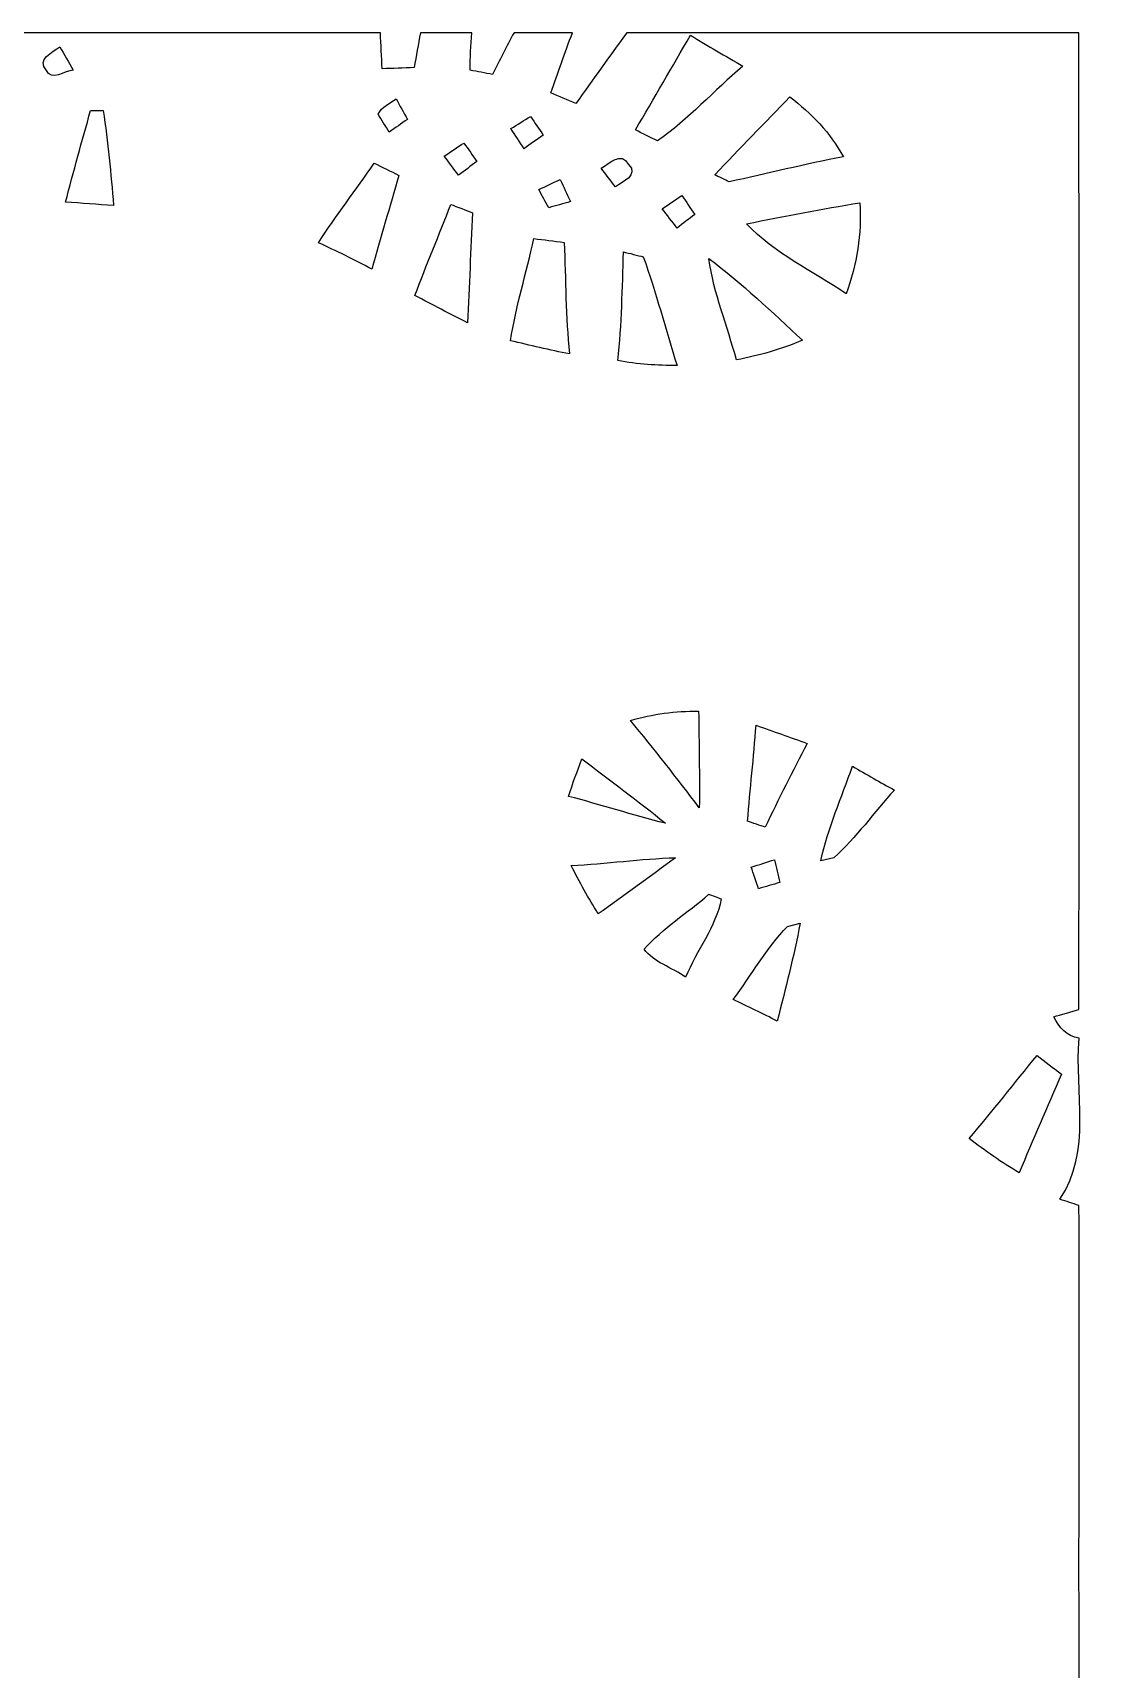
# Model space of a CAD drawing. Header units: centimetres. Extents: x -6.5 to 6.5, y -8.8 to 8.8.
# Drawn here: x 1.44 to 6.54, y 0.95 to 8.82 of the extents above; entities that cross this region are included whole.
import ezdxf

# ---------------------------------------------------------------- set-up
doc = ezdxf.new("R2010")
doc.units = ezdxf.units.CM
doc.header["$MEASUREMENT"] = 0
doc.layers.add('Camada 1', color=7, linetype='Continuous')

msp = doc.modelspace()

# ---------------------------------------------------------------- linework, layer by layer
at = {"layer": 'Camada 1'}
for points, knots in [([(-6.46077, 8.81944), (-6.46077, 8.81944), (-3.46816, 8.81944), (-3.46816, 8.81944), (-3.46816, 8.81944), (-3.55811, 8.75171), (-3.67595, 8.70338), (-3.71792, 8.59084), (-3.71792, 8.59084), (-3.55988, 8.61165), (-3.40571, 8.6547), (-3.24908, 8.68221), (-3.24908, 8.68221), (-3.2639, 8.72807), (-3.27942, 8.77393), (-3.29494, 8.81944), (-3.29494, 8.81944), (-3.29494, 8.81944), (0.53798, 8.81944), (0.53798, 8.81944), (0.53798, 8.81944), (0.53021, 8.78804), (0.52246, 8.75665), (0.51469, 8.72525), (0.51469, 8.72525), (0.68757, 8.72948), (0.86006, 8.73618), (1.03258, 8.7436), (1.03258, 8.7436), (0.96908, 8.76864), (0.90557, 8.79475), (0.84242, 8.81944), (0.84242, 8.81944), (0.84242, 8.81944), (3.11572, 8.81944), (3.11572, 8.81944), (3.11572, 8.81944), (3.11855, 8.76158), (3.12137, 8.70373), (3.1242, 8.64623), (3.1242, 8.64623), (3.17534, 8.64763), (3.2265, 8.6494), (3.278, 8.65152), (3.278, 8.65152), (3.28824, 8.70726), (3.29812, 8.76334), (3.30834, 8.81944), (3.30834, 8.81944), (3.30834, 8.81944), (3.55564, 8.81944), (3.55564, 8.81944), (3.55564, 8.81944), (3.54965, 8.75947), (3.54787, 8.6995), (3.54682, 8.63917), (3.54682, 8.63917), (3.58315, 8.63247), (3.6195, 8.62576), (3.65583, 8.61907), (3.65583, 8.61907), (3.68935, 8.68609), (3.7218, 8.75382), (3.75884, 8.81944), (3.75884, 8.81944), (3.75884, 8.81944), (4.04035, 8.81944), (4.04035, 8.81944), (4.04035, 8.81944), (4.0019, 8.72419), (3.9705, 8.62612), (3.93522, 8.52981), (3.93522, 8.52981), (3.9751, 8.51288), (4.01567, 8.49595), (4.05589, 8.47936), (4.05589, 8.47936), (4.13773, 8.59261), (4.21815, 8.70691), (4.30106, 8.81944), (4.30106, 8.81944), (4.30106, 8.81944), (6.47593, 8.81944), (6.47593, 8.81944), (6.47593, 8.81944), (6.477, 7.25346), (6.47629, 5.68713), (6.47629, 4.12114), (6.47629, 4.12114), (6.44596, 4.11232), (6.38527, 4.09504), (6.35528, 4.08622), (6.35528, 4.08622), (6.3814, 4.03506), (6.41631, 3.99204), (6.47664, 3.98251), (6.47664, 3.98251), (6.45548, 3.72392), (6.54015, 3.43817), (6.38457, 3.20815), (6.38457, 3.20815), (6.4149, 3.19829), (6.4456, 3.1884), (6.47629, 3.17816), (6.47629, 3.17816), (6.47664, 2.25707), (6.47593, 1.33561), (6.47664, 0.41451), (6.47664, 0.41451), (6.41419, 0.36264), (6.35212, 0.31043), (6.29072, 0.25752), (6.29072, 0.25752), (6.35246, 0.27975), (6.41419, 0.30161), (6.47629, 0.32349), (6.47629, 0.32349), (6.47593, 0.24977), (6.47629, 0.17533), (6.47629, 0.10125), (6.47629, 0.10125), (6.40785, 0.0956), (6.34047, 0.0896), (6.27274, 0.08254), (6.27274, 0.08254), (6.34047, 0.04092), (6.40856, -0.0007), (6.47629, -0.04268), (6.47629, -0.04268), (6.47629, -2.96827), (6.477, -5.89385), (6.47593, -8.81944), (6.47593, -8.81944), (6.47593, -8.81944), (-2.53259, -8.81944), (-2.53259, -8.81944), (-2.53259, -8.81944), (-2.47896, -8.74501), (-2.43028, -8.66705), (-2.38019, -8.59013), (-2.38019, -8.59013), (-2.45991, -8.54779), (-2.54141, -8.5083), (-2.62395, -8.47161), (-2.62395, -8.47161), (-2.62714, -8.58731), (-2.62784, -8.70337), (-2.62924, -8.81944), (-2.62924, -8.81944), (-2.62924, -8.81944), (-2.83245, -8.81944), (-2.83245, -8.81944), (-2.83245, -8.81944), (-2.88008, -8.70691), (-2.91818, -8.59084), (-2.95839, -8.47583), (-2.95839, -8.47583), (-3.01659, -8.5037), (-3.07445, -8.53193), (-3.13231, -8.56121), (-3.13231, -8.56121), (-3.05435, -8.64729), (-2.97956, -8.73619), (-2.89877, -8.81944), (-2.89877, -8.81944), (-2.89877, -8.81944), (-5.1495, -8.81944), (-5.1495, -8.81944), (-5.1495, -8.81944), (-5.32306, -8.76299), (-5.50157, -8.72172), (-5.68218, -8.69455), (-5.68218, -8.69455), (-5.6462, -8.7369), (-5.61021, -8.77958), (-5.57106, -8.81944), (-5.57106, -8.81944), (-5.57106, -8.81944), (-6.03037, -8.81944), (-6.03037, -8.81944), (-6.03037, -8.81944), (-6.03284, -8.74112), (-6.13516, -8.73901), (-6.1348, -8.81944), (-6.1348, -8.81944), (-6.1348, -8.81944), (-6.48616, -8.81944), (-6.48616, -8.81944), (-6.48616, -8.81944), (-6.41843, -8.70444), (-6.33801, -8.5979), (-6.24981, -8.49806), (-6.24981, -8.49806), (-6.27203, -8.46172), (-6.29425, -8.42539), (-6.31647, -8.38975), (-6.31647, -8.38975), (-6.36517, -8.42081), (-6.41349, -8.45219), (-6.46182, -8.48396), (-6.46182, -8.48396), (-6.46112, -8.09837), (-6.46112, -7.71313), (-6.46182, -7.32754), (-6.46182, -7.32754), (-6.43573, -7.28486), (-6.40961, -7.24217), (-6.38386, -7.19912), (-6.38386, -7.19912), (-6.40326, -7.1903), (-6.44172, -7.17267), (-6.46112, -7.16385), (-6.46112, -7.16385), (-6.46182, -6.72358), (-6.46112, -6.28368), (-6.46148, -5.84341), (-6.46148, -5.84341), (-6.34471, -5.84694), (-6.22864, -5.85576), (-6.11222, -5.86668), (-6.11222, -5.86668), (-6.12315, -5.78626), (-6.1355, -5.70618), (-6.14961, -5.62645), (-6.14961, -5.62645), (-6.25298, -5.6649), (-6.3574, -5.70159), (-6.46148, -5.73758), (-6.46148, -5.73758), (-6.46148, -5.64056), (-6.46148, -5.54389), (-6.46182, -5.44688), (-6.46182, -5.44688), (-6.3768, -5.42748), (-6.29108, -5.41019), (-6.20535, -5.39396), (-6.20535, -5.39396), (-6.22687, -5.31071), (-6.25264, -5.22851), (-6.27909, -5.14667), (-6.27909, -5.14667), (-6.34012, -5.18371), (-6.40045, -5.22216), (-6.46148, -5.25992), (-6.46148, -5.25992), (-6.46148, -5.15832), (-6.46112, -5.05707), (-6.46289, -4.95582), (-6.46289, -4.95582), (-6.44455, -4.93148), (-6.42654, -4.90714), (-6.4082, -4.8835), (-6.4082, -4.8835), (-6.42196, -4.86445), (-6.44913, -4.82706), (-6.46289, -4.808), (-6.46289, -4.808), (-6.45936, -3.55881), (-6.46253, -2.30928), (-6.46112, -1.05974), (-6.46112, -1.05974), (-6.31367, -0.9846), (-6.17114, -0.89992), (-6.0325, -0.80926), (-6.0325, -0.80926), (-6.14961, -0.69568), (-6.32142, -0.80751), (-6.46112, -0.80432), (-6.46112, -0.80432), (-6.46148, -0.71649), (-6.46182, -0.62934), (-6.46182, -0.54186), (-6.46182, -0.54186), (-6.36269, -0.53693), (-6.26356, -0.53374), (-6.16408, -0.53057), (-6.16408, -0.53057), (-6.26039, -0.45578), (-6.36128, -0.38734), (-6.46148, -0.31855), (-6.46148, -0.31855), (-6.46077, 2.72732), (-6.46219, 5.77356), (-6.46077, 8.81944)], [0, 0, 0, 0, 0.0138889, 0.0138889, 0.0138889, 0.0138889, 0.0277778, 0.0277778, 0.0277778, 0.0277778, 0.0416667, 0.0416667, 0.0416667, 0.0416667, 0.0555556, 0.0555556, 0.0555556, 0.0555556, 0.0694444, 0.0694444, 0.0694444, 0.0694444, 0.0833333, 0.0833333, 0.0833333, 0.0833333, 0.0972222, 0.0972222, 0.0972222, 0.0972222, 0.1111111, 0.1111111, 0.1111111, 0.1111111, 0.125, 0.125, 0.125, 0.125, 0.1388889, 0.1388889, 0.1388889, 0.1388889, 0.1527778, 0.1527778, 0.1527778, 0.1527778, 0.1666667, 0.1666667, 0.1666667, 0.1666667, 0.1805556, 0.1805556, 0.1805556, 0.1805556, 0.1944444, 0.1944444, 0.1944444, 0.1944444, 0.2083333, 0.2083333, 0.2083333, 0.2083333, 0.2222222, 0.2222222, 0.2222222, 0.2222222, 0.2361111, 0.2361111, 0.2361111, 0.2361111, 0.25, 0.25, 0.25, 0.25, 0.2638889, 0.2638889, 0.2638889, 0.2638889, 0.2777778, 0.2777778, 0.2777778, 0.2777778, 0.2916667, 0.2916667, 0.2916667, 0.2916667, 0.3055556, 0.3055556, 0.3055556, 0.3055556, 0.3194444, 0.3194444, 0.3194444, 0.3194444, 0.3333333, 0.3333333, 0.3333333, 0.3333333, 0.3472222, 0.3472222, 0.3472222, 0.3472222, 0.3611111, 0.3611111, 0.3611111, 0.3611111, 0.375, 0.375, 0.375, 0.375, 0.3888889, 0.3888889, 0.3888889, 0.3888889, 0.4027778, 0.4027778, 0.4027778, 0.4027778, 0.4166667, 0.4166667, 0.4166667, 0.4166667, 0.4305556, 0.4305556, 0.4305556, 0.4305556, 0.4444444, 0.4444444, 0.4444444, 0.4444444, 0.4583333, 0.4583333, 0.4583333, 0.4583333, 0.4722222, 0.4722222, 0.4722222, 0.4722222, 0.4861111, 0.4861111, 0.4861111, 0.4861111, 0.5, 0.5, 0.5, 0.5, 0.5138889, 0.5138889, 0.5138889, 0.5138889, 0.5277778, 0.5277778, 0.5277778, 0.5277778, 0.5416667, 0.5416667, 0.5416667, 0.5416667, 0.5555556, 0.5555556, 0.5555556, 0.5555556, 0.5694444, 0.5694444, 0.5694444, 0.5694444, 0.5833333, 0.5833333, 0.5833333, 0.5833333, 0.5972222, 0.5972222, 0.5972222, 0.5972222, 0.6111111, 0.6111111, 0.6111111, 0.6111111, 0.625, 0.625, 0.625, 0.625, 0.6388889, 0.6388889, 0.6388889, 0.6388889, 0.6527778, 0.6527778, 0.6527778, 0.6527778, 0.6666667, 0.6666667, 0.6666667, 0.6666667, 0.6805556, 0.6805556, 0.6805556, 0.6805556, 0.6944444, 0.6944444, 0.6944444, 0.6944444, 0.7083333, 0.7083333, 0.7083333, 0.7083333, 0.7222222, 0.7222222, 0.7222222, 0.7222222, 0.7361111, 0.7361111, 0.7361111, 0.7361111, 0.75, 0.75, 0.75, 0.75, 0.7638889, 0.7638889, 0.7638889, 0.7638889, 0.7777778, 0.7777778, 0.7777778, 0.7777778, 0.7916667, 0.7916667, 0.7916667, 0.7916667, 0.8055556, 0.8055556, 0.8055556, 0.8055556, 0.8194444, 0.8194444, 0.8194444, 0.8194444, 0.8333333, 0.8333333, 0.8333333, 0.8333333, 0.8472222, 0.8472222, 0.8472222, 0.8472222, 0.8611111, 0.8611111, 0.8611111, 0.8611111, 0.875, 0.875, 0.875, 0.875, 0.8888889, 0.8888889, 0.8888889, 0.8888889, 0.9027778, 0.9027778, 0.9027778, 0.9027778, 0.9166667, 0.9166667, 0.9166667, 0.9166667, 0.9305556, 0.9305556, 0.9305556, 0.9305556, 0.9444444, 0.9444444, 0.9444444, 0.9444444, 0.9583333, 0.9583333, 0.9583333, 0.9583333, 0.9722222, 0.9722222, 0.9722222, 0.9722222, 1, 1, 1, 1]), ([(1.50883, 8.63847), (1.50883, 8.63847), (1.50883, 8.63847), (1.50883, 8.63847), (1.50883, 8.63847), (1.53317, 8.58343), (1.59773, 8.6367), (1.63759, 8.63987), (1.63759, 8.63987), (1.61678, 8.67727), (1.59561, 8.71466), (1.57409, 8.75171), (1.57409, 8.75171), (1.53811, 8.72596), (1.46049, 8.69102), (1.50883, 8.63847)], [0, 0, 0, 0, 0.2, 0.2, 0.2, 0.2, 0.4, 0.4, 0.4, 0.4, 0.6, 0.6, 0.6, 0.6, 1, 1, 1, 1]), ([(4.34304, 8.35236), (4.34304, 8.35236), (4.34304, 8.35236), (4.34304, 8.35236), (4.34304, 8.35236), (4.37761, 8.33366), (4.41289, 8.31603), (4.44853, 8.29909), (4.44853, 8.29909), (4.59809, 8.40281), (4.72052, 8.5418), (4.85951, 8.65893), (4.85951, 8.65893), (4.77555, 8.70832), (4.68982, 8.75523), (4.60762, 8.80744), (4.60762, 8.80744), (4.51908, 8.65611), (4.4323, 8.50335), (4.34304, 8.35236)], [0, 0, 0, 0, 0.1666667, 0.1666667, 0.1666667, 0.1666667, 0.3333333, 0.3333333, 0.3333333, 0.3333333, 0.5, 0.5, 0.5, 0.5, 0.6666667, 0.6666667, 0.6666667, 0.6666667, 1, 1, 1, 1]), ([(3.10479, 8.42821), (3.10479, 8.42821), (3.10479, 8.42821), (3.10479, 8.42821), (3.10479, 8.42821), (3.12173, 8.39893), (3.14077, 8.37035), (3.15877, 8.34178), (3.15877, 8.34178), (3.18769, 8.36224), (3.21697, 8.38234), (3.2459, 8.40281), (3.2459, 8.40281), (3.22757, 8.43597), (3.20922, 8.46913), (3.19088, 8.50194), (3.19088, 8.50194), (3.16123, 8.47866), (3.12242, 8.46348), (3.10479, 8.42821)], [0, 0, 0, 0, 0.1666667, 0.1666667, 0.1666667, 0.1666667, 0.3333333, 0.3333333, 0.3333333, 0.3333333, 0.5, 0.5, 0.5, 0.5, 0.6666667, 0.6666667, 0.6666667, 0.6666667, 1, 1, 1, 1]), ([(4.72405, 8.13611), (4.72405, 8.13611), (4.72405, 8.13611), (4.72405, 8.13611), (4.72405, 8.13611), (4.74132, 8.12764), (4.7759, 8.11106), (4.79319, 8.10259), (4.79319, 8.10259), (4.97699, 8.1407), (5.15832, 8.18832), (5.34317, 8.22219), (5.34317, 8.22219), (5.28072, 8.3379), (5.18829, 8.43209), (5.08494, 8.51146), (5.08494, 8.51146), (4.96569, 8.38517), (4.84292, 8.26276), (4.72405, 8.13611)], [0, 0, 0, 0, 0.1666667, 0.1666667, 0.1666667, 0.1666667, 0.3333333, 0.3333333, 0.3333333, 0.3333333, 0.5, 0.5, 0.5, 0.5, 0.6666667, 0.6666667, 0.6666667, 0.6666667, 1, 1, 1, 1]), ([(1.72154, 8.44479), (1.72154, 8.44479), (1.72154, 8.44479), (1.72154, 8.44479), (1.72154, 8.44479), (1.68027, 8.29839), (1.63971, 8.15199), (1.60126, 8.00487), (1.60126, 8.00487), (1.67815, 7.99958), (1.75506, 7.99359), (1.83198, 7.98829), (1.83198, 7.98829), (1.81997, 8.14105), (1.80586, 8.2938), (1.78187, 8.44514), (1.78187, 8.44514), (1.76671, 8.44514), (1.73637, 8.44479), (1.72154, 8.44479)], [0, 0, 0, 0, 0.1666667, 0.1666667, 0.1666667, 0.1666667, 0.3333333, 0.3333333, 0.3333333, 0.3333333, 0.5, 0.5, 0.5, 0.5, 0.6666667, 0.6666667, 0.6666667, 0.6666667, 1, 1, 1, 1]), ([(3.74368, 8.35836), (3.74368, 8.35836), (3.74368, 8.35836), (3.74368, 8.35836), (3.74368, 8.35836), (3.76449, 8.3259), (3.78566, 8.2938), (3.80683, 8.26169), (3.80683, 8.26169), (3.83716, 8.28357), (3.8682, 8.30509), (3.89924, 8.32661), (3.89924, 8.32661), (3.87879, 8.35659), (3.85833, 8.38693), (3.83821, 8.41728), (3.83821, 8.41728), (3.80646, 8.39752), (3.77506, 8.37776), (3.74368, 8.35836)], [0, 0, 0, 0, 0.1666667, 0.1666667, 0.1666667, 0.1666667, 0.3333333, 0.3333333, 0.3333333, 0.3333333, 0.5, 0.5, 0.5, 0.5, 0.6666667, 0.6666667, 0.6666667, 0.6666667, 1, 1, 1, 1]), ([(3.42299, 8.22571), (3.42299, 8.22571), (3.42299, 8.22571), (3.42299, 8.22571), (3.42299, 8.22571), (3.44594, 8.19502), (3.46886, 8.16468), (3.49179, 8.134), (3.49179, 8.134), (3.52071, 8.15622), (3.55035, 8.17809), (3.57998, 8.19996), (3.57998, 8.19996), (3.55881, 8.2296), (3.538, 8.25923), (3.5172, 8.28886), (3.5172, 8.28886), (3.48543, 8.26805), (3.45439, 8.24688), (3.42299, 8.22571)], [0, 0, 0, 0, 0.1666667, 0.1666667, 0.1666667, 0.1666667, 0.3333333, 0.3333333, 0.3333333, 0.3333333, 0.5, 0.5, 0.5, 0.5, 0.6666667, 0.6666667, 0.6666667, 0.6666667, 1, 1, 1, 1]), ([(3.08539, 8.19255), (3.08539, 8.19255), (3.08539, 8.19255), (3.08539, 8.19255), (3.08539, 8.19255), (2.99861, 8.06344), (2.90264, 7.94032), (2.81798, 7.80944), (2.81798, 7.80944), (2.90476, 7.76958), (2.99013, 7.72724), (3.07445, 7.68244), (3.07445, 7.68244), (3.11679, 7.83307), (3.16159, 7.983), (3.20498, 8.13329), (3.20498, 8.13329), (3.16512, 8.15304), (3.1249, 8.17244), (3.08539, 8.19255)], [0, 0, 0, 0, 0.1666667, 0.1666667, 0.1666667, 0.1666667, 0.3333333, 0.3333333, 0.3333333, 0.3333333, 0.5, 0.5, 0.5, 0.5, 0.6666667, 0.6666667, 0.6666667, 0.6666667, 1, 1, 1, 1]), ([(4.17795, 8.16856), (4.17795, 8.16856), (4.17795, 8.16856), (4.17795, 8.16856), (4.17795, 8.16856), (4.20051, 8.13858), (4.2231, 8.10824), (4.24602, 8.07825), (4.24602, 8.07825), (4.28201, 8.10365), (4.35963, 8.13364), (4.30988, 8.1862), (4.30988, 8.1862), (4.27355, 8.25076), (4.21957, 8.19079), (4.17795, 8.16856)], [0, 0, 0, 0, 0.2, 0.2, 0.2, 0.2, 0.4, 0.4, 0.4, 0.4, 0.6, 0.6, 0.6, 0.6, 1, 1, 1, 1]), ([(3.87772, 8.06484), (3.87772, 8.06484), (3.87772, 8.06484), (3.87772, 8.06484), (3.87772, 8.06484), (3.89325, 8.03557), (3.90913, 8.00629), (3.92606, 7.97771), (3.92606, 7.97771), (3.96063, 7.98723), (3.9952, 7.99676), (4.03014, 8.00699), (4.03014, 8.00699), (4.01355, 8.04262), (3.99696, 8.0779), (3.98039, 8.11353), (3.98039, 8.11353), (3.94582, 8.09766), (3.91159, 8.08143), (3.87772, 8.06484)], [0, 0, 0, 0, 0.1666667, 0.1666667, 0.1666667, 0.1666667, 0.3333333, 0.3333333, 0.3333333, 0.3333333, 0.5, 0.5, 0.5, 0.5, 0.6666667, 0.6666667, 0.6666667, 0.6666667, 1, 1, 1, 1]), ([(4.47145, 7.97277), (4.47145, 7.97277), (4.47145, 7.97277), (4.47145, 7.97277), (4.47145, 7.97277), (4.49509, 7.94173), (4.51908, 7.91104), (4.54306, 7.88), (4.54306, 7.88), (4.57129, 7.90187), (4.59951, 7.92339), (4.62808, 7.9449), (4.62808, 7.9449), (4.60728, 7.9756), (4.58645, 8.00629), (4.56564, 8.03698), (4.56564, 8.03698), (4.5339, 8.01581), (4.50249, 7.99429), (4.47145, 7.97277)], [0, 0, 0, 0, 0.1666667, 0.1666667, 0.1666667, 0.1666667, 0.3333333, 0.3333333, 0.3333333, 0.3333333, 0.5, 0.5, 0.5, 0.5, 0.6666667, 0.6666667, 0.6666667, 0.6666667, 1, 1, 1, 1]), ([(3.45475, 7.99359), (3.45475, 7.99359), (3.45475, 7.99359), (3.45475, 7.99359), (3.45475, 7.99359), (3.39831, 7.84718), (3.33691, 7.70254), (3.28224, 7.55543), (3.28224, 7.55543), (3.3662, 7.51063), (3.45052, 7.4669), (3.53554, 7.42385), (3.53554, 7.42385), (3.54224, 7.60024), (3.55106, 7.77662), (3.55917, 7.95301), (3.55917, 7.95301), (3.53306, 7.96325), (3.48085, 7.98336), (3.45475, 7.99359)], [0, 0, 0, 0, 0.1666667, 0.1666667, 0.1666667, 0.1666667, 0.3333333, 0.3333333, 0.3333333, 0.3333333, 0.5, 0.5, 0.5, 0.5, 0.6666667, 0.6666667, 0.6666667, 0.6666667, 1, 1, 1, 1]), ([(4.87749, 7.90081), (4.87749, 7.90081), (4.87749, 7.90081), (4.87749, 7.90081), (4.87749, 7.90081), (5.01085, 7.75723), (5.19535, 7.67291), (5.35657, 7.56391), (5.35657, 7.56391), (5.40702, 7.70431), (5.43172, 7.85247), (5.42254, 8.0017), (5.42254, 8.0017), (5.24016, 7.97136), (5.05882, 7.93608), (4.87749, 7.90081)], [0, 0, 0, 0, 0.2, 0.2, 0.2, 0.2, 0.4, 0.4, 0.4, 0.4, 0.6, 0.6, 0.6, 0.6, 1, 1, 1, 1]), ([(3.85375, 7.8292), (3.85375, 7.8292), (3.85375, 7.8292), (3.85375, 7.8292), (3.85375, 7.8292), (3.81811, 7.66514), (3.76802, 7.50429), (3.74156, 7.33812), (3.74156, 7.33812), (3.83611, 7.3159), (3.9303, 7.29226), (4.02624, 7.27499), (4.02624, 7.27499), (4.00614, 7.45277), (4.00755, 7.63198), (4.00015, 7.81085), (4.00015, 7.81085), (3.95111, 7.81719), (3.90243, 7.82389), (3.85375, 7.8292)], [0, 0, 0, 0, 0.1666667, 0.1666667, 0.1666667, 0.1666667, 0.3333333, 0.3333333, 0.3333333, 0.3333333, 0.5, 0.5, 0.5, 0.5, 0.6666667, 0.6666667, 0.6666667, 0.6666667, 1, 1, 1, 1]), ([(4.28554, 7.76498), (4.28554, 7.76498), (4.28554, 7.76498), (4.28554, 7.76498), (4.28554, 7.76498), (4.27918, 7.59071), (4.27708, 7.41644), (4.25838, 7.24288), (4.25838, 7.24288), (4.35222, 7.22417), (4.44782, 7.21818), (4.54342, 7.21888), (4.54342, 7.21888), (4.48663, 7.39245), (4.44287, 7.57025), (4.38043, 7.74171), (4.38043, 7.74171), (4.3568, 7.7477), (4.30954, 7.75935), (4.28554, 7.76498)], [0, 0, 0, 0, 0.1666667, 0.1666667, 0.1666667, 0.1666667, 0.3333333, 0.3333333, 0.3333333, 0.3333333, 0.5, 0.5, 0.5, 0.5, 0.6666667, 0.6666667, 0.6666667, 0.6666667, 1, 1, 1, 1]), ([(4.69618, 7.73324), (4.69618, 7.73324), (4.69618, 7.73324), (4.69618, 7.73324), (4.69618, 7.73324), (4.71874, 7.56532), (4.78542, 7.40798), (4.82847, 7.24534), (4.82847, 7.24534), (4.93747, 7.26651), (5.04401, 7.29755), (5.14702, 7.33989), (5.14702, 7.33989), (5.00097, 7.47535), (4.85493, 7.61293), (4.69618, 7.73324)], [0, 0, 0, 0, 0.2, 0.2, 0.2, 0.2, 0.4, 0.4, 0.4, 0.4, 0.6, 0.6, 0.6, 0.6, 1, 1, 1, 1]), ([(4.31906, 5.51144), (4.31906, 5.51144), (4.31906, 5.51144), (4.31906, 5.51144), (4.31906, 5.51144), (4.43194, 5.3735), (4.54271, 5.23346), (4.64996, 5.09093), (4.64996, 5.09093), (4.65137, 5.24581), (4.64889, 5.40066), (4.64643, 5.55554), (4.64643, 5.55554), (4.53531, 5.558), (4.4256, 5.54214), (4.31906, 5.51144)], [0, 0, 0, 0, 0.2, 0.2, 0.2, 0.2, 0.4, 0.4, 0.4, 0.4, 0.6, 0.6, 0.6, 0.6, 1, 1, 1, 1]), ([(4.92266, 5.48852), (4.92266, 5.48852), (4.92266, 5.48852), (4.92266, 5.48852), (4.92266, 5.48852), (4.91243, 5.33435), (4.89338, 5.18054), (4.88244, 5.02637), (4.88244, 5.02637), (4.90361, 5.01931), (4.94558, 5.00486), (4.96675, 4.99779), (4.96675, 4.99779), (5.03096, 5.13396), (5.09939, 5.26803), (5.16854, 5.40137), (5.16854, 5.40137), (5.08635, 5.43031), (5.0045, 5.45923), (4.92266, 5.48852)], [0, 0, 0, 0, 0.1666667, 0.1666667, 0.1666667, 0.1666667, 0.3333333, 0.3333333, 0.3333333, 0.3333333, 0.5, 0.5, 0.5, 0.5, 0.6666667, 0.6666667, 0.6666667, 0.6666667, 1, 1, 1, 1]), ([(4.08552, 5.32694), (4.08552, 5.32694), (4.08552, 5.32694), (4.08552, 5.32694), (4.08552, 5.32694), (4.06223, 5.26732), (4.04035, 5.20734), (4.02096, 5.14631), (4.02096, 5.14631), (4.17653, 5.10504), (4.33034, 5.0567), (4.48663, 5.01685), (4.48663, 5.01685), (4.3568, 5.12514), (4.21852, 5.22252), (4.08552, 5.32694)], [0, 0, 0, 0, 0.2, 0.2, 0.2, 0.2, 0.4, 0.4, 0.4, 0.4, 0.6, 0.6, 0.6, 0.6, 1, 1, 1, 1]), ([(5.38656, 5.29166), (5.38656, 5.29166), (5.38656, 5.29166), (5.38656, 5.29166), (5.38656, 5.29166), (5.33293, 5.14103), (5.27049, 4.99285), (5.2338, 4.83693), (5.2338, 4.83693), (5.2338, 4.83693), (5.29766, 4.85104), (5.29766, 4.85104), (5.29766, 4.85104), (5.4049, 4.94946), (5.49168, 5.06835), (5.58835, 5.17666), (5.58835, 5.17666), (5.52026, 5.2137), (5.45324, 5.25251), (5.38656, 5.29166)], [0, 0, 0, 0, 0.1666667, 0.1666667, 0.1666667, 0.1666667, 0.3333333, 0.3333333, 0.3333333, 0.3333333, 0.5, 0.5, 0.5, 0.5, 0.6666667, 0.6666667, 0.6666667, 0.6666667, 1, 1, 1, 1]), ([(4.03365, 4.81295), (4.03365, 4.81295), (4.03365, 4.81295), (4.03365, 4.81295), (4.03365, 4.81295), (4.07353, 4.73392), (4.11692, 4.65666), (4.16382, 4.58116), (4.16382, 4.58116), (4.28907, 4.66936), (4.41218, 4.76074), (4.53602, 4.85104), (4.53602, 4.85104), (4.36774, 4.84575), (4.20122, 4.82282), (4.03365, 4.81295)], [0, 0, 0, 0, 0.2, 0.2, 0.2, 0.2, 0.4, 0.4, 0.4, 0.4, 0.6, 0.6, 0.6, 0.6, 1, 1, 1, 1]), ([(4.90007, 4.80589), (4.90007, 4.80589), (4.90007, 4.80589), (4.90007, 4.80589), (4.90007, 4.80589), (4.90889, 4.78013), (4.92619, 4.72792), (4.93465, 4.70217), (4.93465, 4.70217), (4.96851, 4.71204), (5.00238, 4.72193), (5.0366, 4.7318), (5.0366, 4.7318), (5.02849, 4.76849), (5.02002, 4.80518), (5.0119, 4.84152), (5.0119, 4.84152), (4.97451, 4.82988), (4.93713, 4.81787), (4.90007, 4.80589)], [0, 0, 0, 0, 0.1666667, 0.1666667, 0.1666667, 0.1666667, 0.3333333, 0.3333333, 0.3333333, 0.3333333, 0.5, 0.5, 0.5, 0.5, 0.6666667, 0.6666667, 0.6666667, 0.6666667, 1, 1, 1, 1]), ([(4.38538, 4.41147), (4.38538, 4.41147), (4.38538, 4.41147), (4.38538, 4.41147), (4.38538, 4.41147), (4.42453, 4.35081), (4.52154, 4.32223), (4.58399, 4.27637), (4.58399, 4.27637), (4.63549, 4.40443), (4.73039, 4.5166), (4.75543, 4.65349), (4.75543, 4.65349), (4.74062, 4.65878), (4.71063, 4.67006), (4.69582, 4.67535), (4.69582, 4.67535), (4.59422, 4.58681), (4.4718, 4.51097), (4.38538, 4.41147)], [0, 0, 0, 0, 0.1666667, 0.1666667, 0.1666667, 0.1666667, 0.3333333, 0.3333333, 0.3333333, 0.3333333, 0.5, 0.5, 0.5, 0.5, 0.6666667, 0.6666667, 0.6666667, 0.6666667, 1, 1, 1, 1]), ([(4.81259, 4.16842), (4.81259, 4.16842), (4.81259, 4.16842), (4.81259, 4.16842), (4.81259, 4.16842), (4.88385, 4.13597), (4.95477, 4.10138), (5.02462, 4.06471), (5.02462, 4.06471), (5.06411, 4.22098), (5.10504, 4.37727), (5.13467, 4.53565), (5.13467, 4.53565), (5.13467, 4.53565), (5.074, 4.52049), (5.074, 4.52049), (5.074, 4.52049), (4.9724, 4.41537), (4.90007, 4.28519), (4.81259, 4.16842)], [0, 0, 0, 0, 0.1666667, 0.1666667, 0.1666667, 0.1666667, 0.3333333, 0.3333333, 0.3333333, 0.3333333, 0.5, 0.5, 0.5, 0.5, 0.6666667, 0.6666667, 0.6666667, 0.6666667, 1, 1, 1, 1]), ([(5.94818, 3.50026), (5.94818, 3.50026), (5.94818, 3.50026), (5.94818, 3.50026), (5.94818, 3.50026), (6.02509, 3.44099), (6.10517, 3.38525), (6.18878, 3.3355), (6.18878, 3.3355), (6.25439, 3.49462), (6.32283, 3.6523), (6.39163, 3.81), (6.39163, 3.81), (6.35282, 3.83998), (6.31367, 3.87032), (6.27486, 3.90031), (6.27486, 3.90031), (6.16584, 3.76695), (6.05966, 3.63149), (5.94818, 3.50026)], [0, 0, 0, 0, 0.1666667, 0.1666667, 0.1666667, 0.1666667, 0.3333333, 0.3333333, 0.3333333, 0.3333333, 0.5, 0.5, 0.5, 0.5, 0.6666667, 0.6666667, 0.6666667, 0.6666667, 1, 1, 1, 1])]:
    msp.add_open_spline(points, degree=3, knots=knots, dxfattribs=at)

doc.saveas('drawing.dxf')
